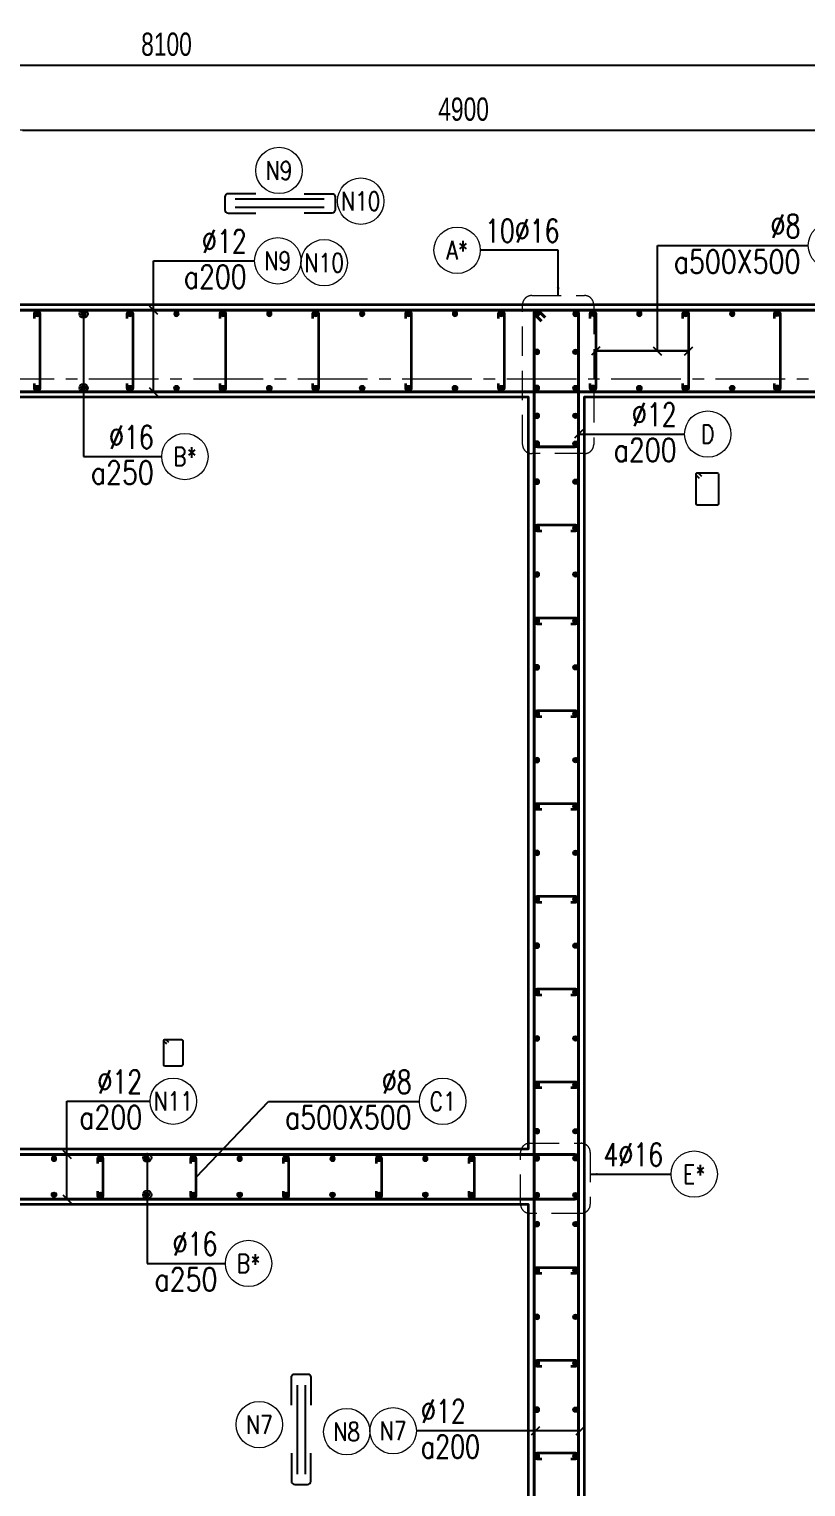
# Model space of a CAD drawing. Header units: millimetres. Extents: x 931337 to 1117500, y 19732 to 157199.
# Drawn here: x 995431 to 999613, y 142091 to 149946 of the extents above; entities that cross this region are included whole.
import ezdxf
from ezdxf.enums import TextEntityAlignment as Align

# ---------------------------------------------------------------- set-up
doc = ezdxf.new("R2010")
doc.units = ezdxf.units.MM
doc.header["$MEASUREMENT"] = 0
for name, pattern in [('HIDDEN', [9.525, 6.35, -3.175]), ('HIDDEN2', [4.7625, 3.175, -1.5875]), ('OF_Grid_1$0$CENTER2', [1.125, 0.75, -0.125, 0.125, -0.125])]:
    doc.linetypes.add(name, pattern=pattern)
doc.layers.get('0').update_dxf_attribs({"lineweight": 20})
doc.layers.get('Defpoints').update_dxf_attribs({"color": 151, "lineweight": 9})
doc.layers.add('Hidden', color=9, linetype='HIDDEN')
doc.layers.add('Ligature', color=1, linetype='Continuous')
for name, color, linetype, lineweight in [('KC-LEADER', 153, 'Continuous', 18), ('KC-THEP', 6, 'Continuous', 40), ('NDC_S_DIM', 1, 'Continuous', 15), ('NDC_S_HIDDEN', 8, 'HIDDEN2', 13), ('NDC_S_LEADER', 1, 'Continuous', 15), ('NDC_S_REBAR', 4, 'Continuous', 35), ('NDC_S_STIRRUP', 4, 'Continuous', 40), ('NDC_S_VN TEXT', 7, 'Continuous', 20), ('NDC_S_WALL', 6, 'Continuous', 35), ('OF_Grid_1$0$NDC_S_AXIS', 5, 'OF_Grid_1$0$CENTER2', 13)]:
    doc.layers.add(name, color=color, linetype=linetype, lineweight=lineweight)
doc.styles.add('NDC_DIM', font='', dxfattribs={"width": 0.75})
doc.styles.add('NDC_EN TXT', font='romans.shx', dxfattribs={"width": 0.8})
doc.styles.get('NDC_DIM').set_extended_font_data('Dotum')
doc.dimstyles.new('NDC_dim_25', dxfattribs={"dimscale": 25, "dimtxt": 2.5, "dimasz": 1.5, "dimexe": 1.5, "dimexo": 2.5, "dimgap": 1, "dimtad": 1, "dimdec": 0, "dimzin": 0, "dimdsep": 46, "dimtxsty": 'NDC_DIM', "dimblk": 'DIMMARK', "dimcen": 0.09, "dimdle": 1.2, "dimclrd": 1, "dimclre": 1, "dimclrt": 3, "dimadec": 0, "dimazin": 0, "dimtfac": 1, "dimtdec": 0, "dimtix": 1, "dimtofl": 0, "dimtmove": 0, "dimatfit": 3, "dimfxl": 6, "dimfxlon": 1, "dimtolj": 1, "dimtzin": 0, "dimarcsym": 0})
doc.dimstyles.new('NDC_dim_30', dxfattribs={"dimscale": 30, "dimtxt": 2.5, "dimasz": 1.5, "dimexe": 1.5, "dimexo": 2.5, "dimgap": 1, "dimtad": 1, "dimdec": 0, "dimzin": 0, "dimdsep": 46, "dimtxsty": 'NDC_DIM', "dimblk": 'DIMMARK', "dimcen": 0.09, "dimdle": 1.2, "dimclrd": 1, "dimclre": 1, "dimclrt": 3, "dimadec": 0, "dimazin": 0, "dimtfac": 1, "dimtdec": 0, "dimtix": 1, "dimtofl": 0, "dimtmove": 0, "dimatfit": 3, "dimfxl": 6, "dimfxlon": 1, "dimtolj": 1, "dimtzin": 0, "dimarcsym": 0})
doc.dimstyles.new('NDC_dim_50', dxfattribs={"dimscale": 50, "dimtxt": 2.5, "dimasz": 1.5, "dimexe": 1.5, "dimexo": 2.5, "dimgap": 1, "dimtad": 1, "dimdec": 0, "dimzin": 0, "dimdsep": 46, "dimtxsty": 'NDC_DIM', "dimblk": 'DIMMARK', "dimcen": 0.09, "dimdle": 1.2, "dimclrd": 1, "dimclre": 1, "dimclrt": 3, "dimadec": 0, "dimazin": 0, "dimtfac": 1, "dimtdec": 0, "dimtix": 1, "dimtofl": 0, "dimtmove": 0, "dimatfit": 3, "dimfxl": 6, "dimfxlon": 1, "dimtolj": 1, "dimtzin": 0, "dimarcsym": 0})

# ---------------------------------------------------------------- blocks, each defined once
blk = doc.blocks.new('THEP')
at = {"layer": 'KC-LEADER', "color": 6}
blk.add_circle((0, 0), 14, dxfattribs=at)
at = {"layer": 'KC-THEP'}
for p, q in [((-14, 0), (14, 0)), ((9.9, 9.9), (-9.9, -9.9)), ((-9.9, 9.9), (9.9, -9.9)), ((0, 14), (0, -14))]:
    blk.add_line(p, q, dxfattribs=at)
blk = doc.blocks.new('DIMMARK')
at = {"layer": 'NDC_S_DIM', "color": 1}
blk.add_line((-1.5, 0), (1, 0), dxfattribs=at)
at = {"layer": 'NDC_S_DIM', "color": 2, "const_width": 0.1}
blk.add_lwpolyline([(-0.42, -0.42), (0.42, 0.42)], dxfattribs=at)
blk = doc.blocks.new('*U13')
blk.add_circle((-2.5, 0), 2.5)
at = {"layer": 'NDC_S_VN TEXT', "color": 3, "style": 'NDC_EN TXT', "width": 0.75}
blk.add_attdef('DK1', (0.5, 0.85), '', height=2.5, dxfattribs=at)
at = {"layer": 'NDC_S_VN TEXT', "color": 7, "style": 'NDC_EN TXT', "width": 0.8}
blk.add_attdef('SH2', text='', height=2, dxfattribs=at).set_placement((-2.5, 0), align=Align.MIDDLE)
blk = doc.blocks.new('*U10')
blk.add_circle((2.5, 0), 2.5)
at = {"layer": 'NDC_S_VN TEXT', "color": 3, "style": 'NDC_EN TXT'}
for tag, width, p in [('DK2', 0.75, (-0.85, 0.85)), ('KC2', 0.8, (-0.85, -2.97))]:
    blk.add_attdef(tag, text='', height=2.5, dxfattribs=dict(at, width=width)).set_placement(p, align=Align.RIGHT)
at = {"layer": 'NDC_S_VN TEXT', "color": 7, "style": 'NDC_EN TXT', "width": 0.8}
blk.add_attdef('SH3', text='', height=2, dxfattribs=at).set_placement((2.5, 0), align=Align.MIDDLE)
blk = doc.blocks.new('A$C7BC65A55')
at = {"layer": 'Ligature'}
for p, q in [((-15.2, 372, 0), (-15.2, 38.5, 0)), ((15.2, 372, 0), (15.2, 38.5, 0))]:
    blk.add_line(p, q, dxfattribs=at)
for points in [[(-36.2, 296.5), (-36.2, 400.9, -0.414214), (-24, 413.1), (24, 413.1, -0.414214), (36.2, 400.9), (36.2, 296.5)], [(-36.2, 116.5), (-36.2, 12.2, 0.414214), (-24, 0), (24, 0, 0.414214), (36.2, 12.2), (36.2, 116.5)]]:
    blk.add_lwpolyline(points, format="xyb", dxfattribs=at)
blk = doc.blocks.new('*U11')
blk.add_circle((-2.5, 0), 2.5)
at = {"layer": 'NDC_S_VN TEXT', "color": 3, "style": 'NDC_EN TXT', "width": 0.75}
for tag, p in [('DK1', (0.5, 0.85)), ('KC1', (0.5, -2.97))]:
    blk.add_attdef(tag, p, '', height=2.5, dxfattribs=at)
at = {"layer": 'NDC_S_VN TEXT', "color": 7, "style": 'NDC_EN TXT', "width": 0.8}
blk.add_attdef('SH2', text='', height=2, dxfattribs=at).set_placement((-2.5, 0), align=Align.MIDDLE)
blk = doc.blocks.new('*U9')
blk.add_circle((2.5, 0), 2.5)
at = {"layer": 'NDC_S_VN TEXT', "color": 3, "style": 'NDC_EN TXT', "width": 0.75}
blk.add_attdef('DK2', text='', height=2.5, dxfattribs=at).set_placement((-0.85, 0.85), align=Align.RIGHT)
at = {"layer": 'NDC_S_VN TEXT', "color": 7, "style": 'NDC_EN TXT', "width": 0.8}
blk.add_attdef('SH3', text='', height=2, dxfattribs=at).set_placement((2.5, 0), align=Align.MIDDLE)
blk = doc.blocks.new('*U142')
at = {"layer": 'KC-THEP', "xscale": -1, "rotation": 170.331435563619}
blk.add_blockref('THEP', (0, 0), dxfattribs=at)
blk = doc.blocks.new('*U166')
at = {"layer": 'NDC_S_HIDDEN', "color": 0, "linetype": 'ByBlock', "lineweight": -2, "transparency": 16777216}
for p in [(0, 0), (250, 0), (500, 0), (750, 0), (1000, 0), (1250, 0), (1500, 0), (1750, 0), (2000, 0), (2250, 0)]:
    blk.add_blockref('*U142', p, dxfattribs=at)
blk = doc.blocks.new('*U144')
at = {"layer": 'KC-THEP', "xscale": -1, "rotation": 170.331435563619}
blk.add_blockref('THEP', (0, 0), dxfattribs=at)
blk = doc.blocks.new('*U143')
at = {"layer": 'NDC_S_HIDDEN', "color": 0, "linetype": 'ByBlock', "lineweight": -2, "transparency": 16777216}
for p in [(0, 0), (250, 0), (500, 0), (750, 0), (1000, 0), (1250, 0), (1500, 0), (1750, 0), (2000, 0), (2250, 0)]:
    blk.add_blockref('*U144', p, dxfattribs=at)
blk = doc.blocks.new('*U146')
at = {"layer": 'NDC_S_REBAR'}
blk.add_lwpolyline([(-15, -75), (-15, -100, 1), (15, -100), (15, 100, 1), (-15, 100), (-15, 75)], format="xyb", dxfattribs=at)
blk = doc.blocks.new('*U145')
at = {"layer": 'NDC_S_HIDDEN', "color": 0, "linetype": 'ByBlock', "lineweight": -2, "transparency": 16777216}
for p in [(0, 0), (500, 0), (1000, 0), (1500, 0), (2000, 0)]:
    blk.add_blockref('*U146', p, dxfattribs=at)
blk = doc.blocks.new('*D170')
at = {"layer": 'Defpoints', "color": 0, "ltscale": 200, "transparency": 16777216}
for p in [(1000220.2, 149401.2), (1000220.2, 148634.7), (995320.2, 147781.2)]:
    blk.add_point(p, dxfattribs=at)
at = {"layer": 'NDC_S_DIM', "color": 1, "lineweight": -2, "ltscale": 200, "transparency": 16777216}
for p, q in [((995320.2, 149101.2), (995320.2, 149476.2)), ((1000220.2, 149101.2), (1000220.2, 149476.2)), ((995395.2, 149401.2), (1000145.2, 149401.2))]:
    blk.add_line(p, q, dxfattribs=at)
at = {"layer": 'NDC_S_DIM', "color": 1, "lineweight": -2, "ltscale": 200, "transparency": 16777216, "xscale": 75, "yscale": 75, "zscale": 75, "rotation": 180}
blk.add_blockref('DIMMARK', (995320.2, 149401.2), dxfattribs=at)
at = {"layer": 'NDC_S_DIM', "color": 1, "lineweight": -2, "ltscale": 200, "transparency": 16777216, "xscale": 75, "yscale": 75, "zscale": 75}
blk.add_blockref('DIMMARK', (1000220.2, 149401.2), dxfattribs=at)
at = {"layer": 'NDC_S_DIM', "color": 3, "ltscale": 200, "transparency": 16777216, "insert": (997770.2, 149513.8), "char_height": 125, "attachment_point": 5, "style": 'NDC_DIM'}
blk.add_mtext('\\A1;4900', dxfattribs=at)
blk = doc.blocks.new('*D176')
at = {"layer": 'Defpoints', "color": 0, "ltscale": 200, "transparency": 16777216}
for p in [(1000220.2, 149750.9), (992120.2, 148409.6), (1000220.2, 147840.7)]:
    blk.add_point(p, dxfattribs=at)
at = {"layer": 'NDC_S_DIM', "color": 1, "lineweight": -2, "ltscale": 200, "transparency": 16777216}
for p, q in [((992120.2, 149450.9), (992120.2, 149825.9)), ((1000220.2, 149450.9), (1000220.2, 149825.9)), ((992195.2, 149750.9), (1000145.2, 149750.9))]:
    blk.add_line(p, q, dxfattribs=at)
at = {"layer": 'NDC_S_DIM', "color": 1, "lineweight": -2, "ltscale": 200, "transparency": 16777216, "xscale": 75, "yscale": 75, "zscale": 75, "rotation": 180}
blk.add_blockref('DIMMARK', (992120.2, 149750.9), dxfattribs=at)
at = {"layer": 'NDC_S_DIM', "color": 1, "lineweight": -2, "ltscale": 200, "transparency": 16777216, "xscale": 75, "yscale": 75, "zscale": 75}
blk.add_blockref('DIMMARK', (1000220.2, 149750.9), dxfattribs=at)
at = {"layer": 'NDC_S_DIM', "color": 3, "ltscale": 200, "transparency": 16777216, "insert": (996170.2, 149863.5), "char_height": 125, "attachment_point": 5, "style": 'NDC_DIM'}
blk.add_mtext('\\A1;8100', dxfattribs=at)

msp = doc.modelspace()

# ---------------------------------------------------------------- linework, layer by layer
for centre in [(996776.144, 149184.295), (997216.246, 149018.538), (997019.416, 148687.024), (996669.94, 142426.565), (997140.909, 142388.405)]:
    msp.add_circle(centre, 125)
at = {"layer": 'Ligature'}
for points in [[(999040.528, 147524.774), (999024.562, 147540.74, -0.66817864), (999030.335, 147554.678), (999134.964, 147554.678, -0.41421356), (999143.129, 147546.513), (999143.129, 147389.406, -0.41421356), (999134.964, 147381.241), (999030.335, 147381.241, -0.41421356), (999022.17, 147389.406), (999022.17, 147546.513, -0.66817864), (999036.109, 147552.287), (999052.075, 147536.321)], [(996171.853, 144477.537), (996158.548, 144490.842, -0.66817864), (996163.359, 144502.458), (996250.55, 144502.458, -0.41421356), (996257.354, 144495.654), (996257.354, 144364.731, -0.41421356), (996250.55, 144357.927), (996163.359, 144357.927, -0.41421356), (996156.555, 144364.731), (996156.555, 144495.654, -0.66817864), (996168.17, 144500.465), (996181.475, 144487.16)]]:
    msp.add_lwpolyline(points, format="xyb", dxfattribs=at)
at = {"layer": 'NDC_S_HIDDEN', "ltscale": 50}
for points in [[(998137.498, 148510.23), (998421.085, 148510.23, -0.41421356), (998471.085, 148460.23), (998471.085, 147708.472, -0.41421356), (998421.085, 147658.472), (998137.498, 147658.472, -0.41421356), (998087.498, 147708.472), (998087.498, 148460.23, -0.41421356)], [(998126.91, 143942.509), (998402.753, 143942.509, -0.41421356), (998452.753, 143892.509), (998452.753, 143614.959, -0.41421356), (998402.753, 143564.959), (998126.91, 143564.959, -0.41421356), (998076.91, 143614.959), (998076.91, 143892.509, -0.41421356)]]:
    msp.add_lwpolyline(points, format="xyb", close=True, dxfattribs=at)
at = {"layer": 'NDC_S_REBAR'}
for points in [[(995458.697, 148387.085), (995458.697, 148412.085, -1), (995488.697, 148412.085), (995488.697, 148012.085, -1), (995458.697, 148012.085), (995458.697, 148037.085)], [(995958.697, 148387.085), (995958.697, 148412.085, -1), (995988.697, 148412.085), (995988.697, 148012.085, -1), (995958.697, 148012.085), (995958.697, 148037.085)], [(996458.697, 148387.085), (996458.697, 148412.085, -1), (996488.697, 148412.085), (996488.697, 148012.085, -1), (996458.697, 148012.085), (996458.697, 148037.085)], [(996958.697, 148387.085), (996958.697, 148412.085, -1), (996988.697, 148412.085), (996988.697, 148012.085, -1), (996958.697, 148012.085), (996958.697, 148037.085)], [(997458.697, 148387.085), (997458.697, 148412.085, -1), (997488.697, 148412.085), (997488.697, 148012.085, -1), (997458.697, 148012.085), (997458.697, 148037.085)], [(997958.697, 148387.085), (997958.697, 148412.085, -1), (997988.697, 148412.085), (997988.697, 148012.085, -1), (997958.697, 148012.085), (997958.697, 148037.085)], [(998451.673, 148387.085), (998451.673, 148412.085, -1), (998481.673, 148412.085), (998481.673, 148012.085, -1), (998451.673, 148012.085), (998451.673, 148037.085)], [(998951.673, 148387.085), (998951.673, 148412.085, -1), (998981.673, 148412.085), (998981.673, 148012.085, -1), (998951.673, 148012.085), (998951.673, 148037.085)], [(999444.649, 148387.085), (999444.649, 148412.085, -1), (999474.649, 148412.085), (999474.649, 148012.085, -1), (999444.649, 148012.085), (999444.649, 148037.085)], [(998347.897, 147242.166), (998372.897, 147242.166, 1), (998372.897, 147272.166), (998165.873, 147272.166, 1), (998165.873, 147242.166), (998190.873, 147242.166)], [(998347.897, 146742.166), (998372.897, 146742.166, 1), (998372.897, 146772.166), (998165.873, 146772.166, 1), (998165.873, 146742.166), (998190.873, 146742.166)], [(998347.897, 146242.166), (998372.897, 146242.166, 1), (998372.897, 146272.166), (998165.873, 146272.166, 1), (998165.873, 146242.166), (998190.873, 146242.166)], [(998347.897, 145742.166), (998372.897, 145742.166, 1), (998372.897, 145772.166), (998165.873, 145772.166, 1), (998165.873, 145742.166), (998190.873, 145742.166)], [(998347.897, 145242.166), (998372.897, 145242.166, 1), (998372.897, 145272.166), (998165.873, 145272.166, 1), (998165.873, 145242.166), (998190.873, 145242.166)], [(998347.897, 144742.166), (998372.897, 144742.166, 1), (998372.897, 144772.166), (998165.873, 144772.166, 1), (998165.873, 144742.166), (998190.873, 144742.166)], [(998347.897, 144242.166), (998372.897, 144242.166, 1), (998372.897, 144272.166), (998165.873, 144272.166, 1), (998165.873, 144242.166), (998190.873, 144242.166)], [(998347.897, 143242.166), (998372.897, 143242.166, 1), (998372.897, 143272.166), (998165.873, 143272.166, 1), (998165.873, 143242.166), (998190.873, 143242.166)], [(998347.897, 142742.166), (998372.897, 142742.166, 1), (998372.897, 142772.166), (998165.873, 142772.166, 1), (998165.873, 142742.166), (998190.873, 142742.166)], [(998347.897, 142242.166), (998372.897, 142242.166, 1), (998372.897, 142272.166), (998165.873, 142272.166, 1), (998165.873, 142242.166), (998190.873, 142242.166)]]:
    msp.add_lwpolyline(points, format="xyb", dxfattribs=at)
at = {"layer": 'NDC_S_STIRRUP'}
for points in [[(1002181.087, 148032.085), (1002221.087, 147992.085, 0.41421356), (1002241.087, 148012.085), (1002241.087, 148412.085, 0.41421356), (1002221.087, 148432.085), (994870.185, 148432.085, 0.41421356), (994850.185, 148412.085), (994850.185, 148012.085, 0.41421356), (994870.185, 147992.085), (1002221.087, 147992.085, 0.41421356), (1002241.087, 148012.085), (1002201.087, 148052.085)], [(998189.385, 148372.085), (998149.385, 148412.085, -0.41421356), (998169.385, 148432.085), (998369.385, 148432.085, -0.41421356), (998389.385, 148412.085), (998389.385, 147714.644, -0.41421356), (998369.385, 147694.644), (998169.385, 147694.644, -0.41421356), (998149.385, 147714.644), (998149.385, 148412.085, -0.41421356), (998169.385, 148432.085), (998209.385, 148392.085)], [(998189.385, 138002.085), (998149.385, 137962.085, 0.41421356), (998169.385, 137942.085), (998369.385, 137942.085, 0.41421356), (998389.385, 137962.085), (998389.385, 148412.085, 0.41421356), (998369.385, 148432.085), (998169.385, 148432.085, 0.41421356), (998149.385, 148412.085), (998149.385, 137962.085, 0.41421356), (998169.385, 137942.085), (998209.385, 137982.085)], [(994910.185, 143682.085), (994870.185, 143642.085, -0.41421356), (994850.185, 143662.085), (994850.185, 143862.085, -0.41421356), (994870.185, 143882.085), (998369.385, 143882.085, -0.41421356), (998389.385, 143862.085), (998389.385, 143662.085, -0.41435759), (998369.385, 143642.085), (994870.185, 143642.085, -0.41421356), (994850.185, 143662.085), (994890.185, 143702.085)], [(994910.185, 143682.085), (994870.185, 143642.085, -0.41421356), (994850.185, 143662.085), (994850.185, 143862.085, -0.41421356), (994870.185, 143882.085), (998369.385, 143882.085, -0.41421356), (998389.385, 143862.085), (998389.385, 143662.085, -0.41435759), (998369.385, 143642.085), (994870.185, 143642.085, -0.41421356), (994850.185, 143662.085), (994890.185, 143702.085)]]:
    msp.add_lwpolyline(points, format="xyb", dxfattribs=at)
at = {"layer": 'NDC_S_WALL'}
msp.add_lwpolyline([(1000719.385, 147962.085), (998419.385, 147962.085), (998419.385, 147962.085), (998419.385, 137912.085), (998119.385, 137912.085), (998119.385, 143612.085), (995319.385, 143612.085), (995319.385, 136562.085), (998969.385, 136562.085), (998969.385, 136062.085), (994819.385, 136062.085), (992120.185, 136062.085), (992120.185, 148462.085), (994819.385, 148462.085), (1002271.087, 148462.085)], dxfattribs=at)
msp.add_lwpolyline([(998119.385, 147962.085), (998119.385, 147962.085), (995319.385, 147962.085), (995319.385, 143912.085), (998119.385, 143912.085)], close=True, dxfattribs=at)
at = {"layer": 'OF_Grid_1$0$NDC_S_AXIS', "ltscale": 500}
msp.add_line((990127.702, 148062.085), (1008748.29, 148062.085), dxfattribs=at)

# ---------------------------------------------------------------- block references
at = {"layer": 'Hidden', "xscale": 1.44, "yscale": 1.44, "zscale": 1.44, "rotation": 270}
msp.add_blockref('A$C7BC65A55', (996484.033, 149006.77, 0.03), dxfattribs=at)
at = {"layer": 'Hidden', "xscale": 1.44, "yscale": 1.44, "zscale": 1.44}
msp.add_blockref('A$C7BC65A55', (996895.02, 142104.284, 0.03), dxfattribs=at)
at = {"layer": 'KC-THEP', "xscale": -1}
for p, rotation in [((995473.697, 148412.085), 170.331435563619), ((995723.697, 148412.085), 170.331435563619), ((995973.697, 148412.085), 170.331435563619), ((996223.697, 148412.085), 170.331435563619), ((996473.697, 148412.085), 170.331435563619), ((996723.697, 148412.085), 170.331435563619), ((996973.697, 148412.085), 170.331435563619), ((997223.697, 148412.085), 170.331435563619), ((997473.697, 148412.085), 170.331435563619), ((997723.697, 148412.085), 170.331435563619), ((997973.697, 148412.085), 170.331435563619), ((998372.897, 148412.085), 170.331435563619), ((998716.673, 148412.085), 170.331435563619), ((998966.673, 148412.085), 170.331435563619), ((999216.673, 148412.085), 170.331435563619), ((998165.873, 148206.705), 350.3314355636191), ((998165.873, 148012.085), 350.3314355636191), ((998466.673, 148012.085), 350.3314355636191), ((999459.649, 148012.085), 350.3314355636191), ((998165.873, 147862.085), 350.3314355636191), ((998165.873, 147712.085), 350.3314355636191), ((998165.873, 147507.166), 350.3314355636191), ((998165.873, 147257.166), 350.3314355636191), ((998165.873, 147007.166), 350.3314355636191), ((998165.873, 146757.166), 350.3314355636191), ((998165.873, 146507.166), 350.3314355636191), ((998165.873, 146257.166), 350.3314355636191), ((998165.873, 146007.166), 350.3314355636191), ((998165.873, 145757.166), 350.3314355636191), ((998165.873, 145507.166), 350.3314355636191), ((998165.873, 145257.166), 350.3314355636191), ((998165.873, 145007.166), 350.3314355636191), ((998165.873, 144757.166), 350.3314355636191), ((998165.873, 144507.166), 350.3314355636191), ((998165.873, 144257.166), 350.3314355636191), ((998165.873, 144007.166), 350.3314355636191), ((998165.873, 143861.658), 350.3314355636191), ((998165.873, 143663.069), 350.3314355636191), ((998165.873, 143507.166), 350.3314355636191), ((998165.873, 143257.166), 350.3314355636191), ((998165.873, 143007.166), 350.3314355636191), ((998165.873, 142757.166), 350.3314355636191), ((998165.873, 142507.166), 350.3314355636191), ((998165.873, 142257.166), 350.3314355636191)]:
    msp.add_blockref('THEP', p, dxfattribs=dict(at, rotation=rotation))
at = {"layer": 'KC-THEP'}
for p, rotation in [((998165.873, 148412.085), 189.6685644363809), ((998466.673, 148412.085), 189.6685644363809), ((999459.649, 148412.085), 189.6685644363809), ((998372.897, 148206.705), 9.66856443638095), ((995473.697, 148012.085), 9.668564436380946), ((995723.697, 148012.085), 9.668564436380946), ((995973.697, 148012.085), 9.668564436380946), ((996223.697, 148012.085), 9.668564436380946), ((996473.697, 148012.085), 9.668564436380946), ((996723.697, 148012.085), 9.668564436380946), ((996973.697, 148012.085), 9.668564436380946), ((997223.697, 148012.085), 9.668564436380946), ((997473.697, 148012.085), 9.668564436380946), ((997723.697, 148012.085), 9.668564436380946), ((997973.697, 148012.085), 9.668564436380946), ((998372.897, 148012.085), 9.66856443638095), ((998716.673, 148012.085), 9.668564436380946), ((998966.673, 148012.085), 9.668564436380946), ((999216.673, 148012.085), 9.668564436380946), ((998372.897, 147862.085), 9.66856443638095), ((998372.897, 147712.085), 9.66856443638095), ((998372.897, 147507.166), 9.668564436380926), ((998372.897, 147257.166), 9.668564436380926), ((998372.897, 147007.166), 9.668564436380926), ((998372.897, 146757.166), 9.668564436380926), ((998372.897, 146507.166), 9.668564436380926), ((998372.897, 146257.166), 9.668564436380926), ((998372.897, 146007.166), 9.668564436380926), ((998372.897, 145757.166), 9.668564436380926), ((998372.897, 145507.166), 9.668564436380926), ((998372.897, 145257.166), 9.668564436380926), ((998372.897, 145007.166), 9.668564436380926), ((998372.897, 144757.166), 9.668564436380926), ((998372.897, 144507.166), 9.668564436380926), ((998372.897, 144257.166), 9.668564436380926), ((998372.897, 144007.166), 9.668564436380926), ((998372.897, 143861.658), 9.668564436380926), ((998372.897, 143663.069), 9.668564436380926), ((998372.897, 143507.166), 9.668564436380926), ((998372.897, 143257.166), 9.668564436380926), ((998372.897, 143007.166), 9.668564436380926), ((998372.897, 142757.166), 9.668564436380926), ((998372.897, 142507.166), 9.668564436380926), ((998372.897, 142257.166), 9.668564436380926)]:
    msp.add_blockref('THEP', p, dxfattribs=dict(at, rotation=rotation))
at = {"layer": 'NDC_S_HIDDEN'}
for name, p in [('*U166', (995564.267, 143859.307)), ('*U145', (995814.267, 143759.307))]:
    msp.add_blockref(name, p, dxfattribs=at)
at = {"layer": 'NDC_S_HIDDEN', "xscale": -1, "rotation": 180}
msp.add_blockref('*U143', (995564.267, 143664.863), dxfattribs=at)
at = {"layer": 'NDC_S_VN TEXT', "xscale": 50, "yscale": 50, "zscale": 50}
for name, p, values in [('*U13', (997860.23, 148754.105), {'SH2': 'A*', 'DK1': '10%%C16'}), ('*U10', (999626.697, 148779.427), {'SH3': 'C2', 'DK2': '%%c8', 'KC2': 'a500X500'}), ('*U10', (996644.693, 148697.363), {'SH3': 'N9', 'DK2': '%%C12', 'KC2': 'a200'}), ('*U10', (998960.06, 147763.793), {'SH3': 'D', 'DK2': '%%C12', 'KC2': 'a200'}), ('*U10', (996144.309, 147642.372), {'SH3': 'B*', 'DK2': '%%C16', 'KC2': 'a250'}), ('*U10', (996081.797, 144168.933), {'SH3': 'N11', 'DK2': '%%C12', 'KC2': 'a200'}), ('*U10', (997532.766, 144168.296), {'SH3': 'C1', 'DK2': '%%c8', 'KC2': 'a500X500'}), ('*U9', (998887.331, 143776.235), {'SH3': 'E*', 'DK2': '4%%C16'}), ('*U10', (996487.117, 143295.15), {'SH3': 'B*', 'DK2': '%%C16', 'KC2': 'a250'}), ('*U11', (997515.852, 142393.573), {'SH2': 'N7', 'DK1': '%%C12', 'KC1': 'a200'})]:
    msp.add_blockref(name, p, dxfattribs=at).add_auto_attribs(values)

# ---------------------------------------------------------------- texts
at = {"layer": 'NDC_S_VN TEXT', "color": 7, "style": 'NDC_EN TXT', "width": 0.8}
for tag, p in [('N9', (996776.144, 149184.295)), ('N10', (997216.246, 149018.538)), ('N10', (997019.416, 148687.024)), ('N7', (996669.94, 142426.565)), ('N8', (997140.909, 142388.405))]:
    msp.add_attdef(tag, text='3', height=100, dxfattribs=at).set_placement(p, align=Align.MIDDLE)

# ---------------------------------------------------------------- dimensions: what is measured, and where the dimension line sits
at = {"layer": 'NDC_S_DIM', "ltscale": 200}
dim = msp.add_linear_dim(base=(1000220.185, 149750.928), p1=(992120.185, 148409.58), p2=(1000220.185, 147840.666), dimstyle='NDC_dim_50', dxfattribs=at)
dim.commit()
dim.dimension.update_dxf_attribs({"geometry": '*D176', "text_midpoint": (996170.185, 149863.513)})
dim = msp.add_linear_dim(base=(1000220.185, 149401.187), p1=(995320.185, 147781.159), p2=(1000220.185, 148634.704), dimstyle='NDC_dim_50', override={"dimtmove": 1}, dxfattribs=at)
dim.commit()
dim.dimension.update_dxf_attribs({"geometry": '*D170', "text_midpoint": (997770.185, 149513.772)})

# ---------------------------------------------------------------- leaders
at = {"layer": 'NDC_S_LEADER'}
for points, dimstyle, override in [([(998813.801, 148212.085), (998813.801, 148779.426), (999626.697, 148779.426)], 'NDC_dim_30', {"dimtad": 0, "dimldrblk": 'Oblique'}), ([(996099.955, 147992.085), (996099.955, 148697.182), (996644.693, 148697.182)], 'NDC_dim_30', {"dimtad": 0, "dimldrblk": 'Oblique'}), ([(996099.955, 148432.085), (996099.955, 148697.182), (996644.693, 148697.182)], 'NDC_dim_30', {"dimtad": 0, "dimldrblk": 'Oblique'}), ([(998279.291, 148510.23), (998279.291, 148753.924), (997860.23, 148754.083)], 'NDC_dim_30', {"dimtad": 0}), ([(995723.697, 148412.085), (995723.697, 147642.191), (996144.309, 147642.191)], 'NDC_dim_30', {"dimgap": 1, "dimtad": 0, "dimldrblk": 'Origin'}), ([(998481.673, 148212.085), (998981.673, 148212.085)], 'NDC_dim_30', {"dimtad": 0, "dimldrblk": 'Oblique'}), ([(998981.673, 148212.085), (998481.673, 148212.085)], 'NDC_dim_30', {"dimtad": 0, "dimldrblk": 'Oblique'}), ([(995723.697, 148012.085), (995723.697, 147642.191), (996144.309, 147642.191)], 'NDC_dim_30', {"dimgap": 1, "dimtad": 0, "dimldrblk": 'Origin'}), ([(998389.385, 147763.793), (998960.06, 147763.793)], 'NDC_dim_30', {"dimgap": 1, "dimtad": 0, "dimldrblk": 'Oblique'}), ([(995634.362, 143642.085), (995634.362, 144168.752), (996081.797, 144168.752)], 'NDC_dim_30', {"dimgap": 1, "dimtad": 0, "dimldrblk": 'Oblique'}), ([(995634.362, 143882.085), (995634.362, 144168.752), (996081.797, 144168.752)], 'NDC_dim_30', {"dimtad": 0, "dimldrblk": 'Oblique'}), ([(996329.267, 143759.307), (996719.869, 144168.295), (997532.766, 144168.295)], 'NDC_dim_30', {"dimtad": 0, "dimldrblk": 'Oblique'}), ([(996066.505, 143864.863), (996066.505, 143294.969), (996487.117, 143294.969)], 'NDC_dim_30', {"dimgap": 1, "dimtad": 0, "dimldrblk": 'Origin'}), ([(998452.753, 143776.235), (998887.331, 143776.235)], 'NDC_dim_25', {"dimgap": 1, "dimtad": 0}), ([(996066.505, 143664.863), (996066.505, 143294.969), (996487.117, 143294.969)], 'NDC_dim_30', {"dimgap": 1, "dimtad": 0, "dimldrblk": 'Origin'}), ([(998398.239, 142393.392), (997515.852, 142393.392)], 'NDC_dim_30', {"dimtad": 0, "dimldrblk": 'Oblique'}), ([(998158.239, 142393.392), (997515.852, 142393.392)], 'NDC_dim_30', {"dimtad": 0, "dimldrblk": 'Oblique'})]:
    msp.add_leader(points, dimstyle=dimstyle, override=override, dxfattribs=at)

doc.saveas('drawing.dxf')
